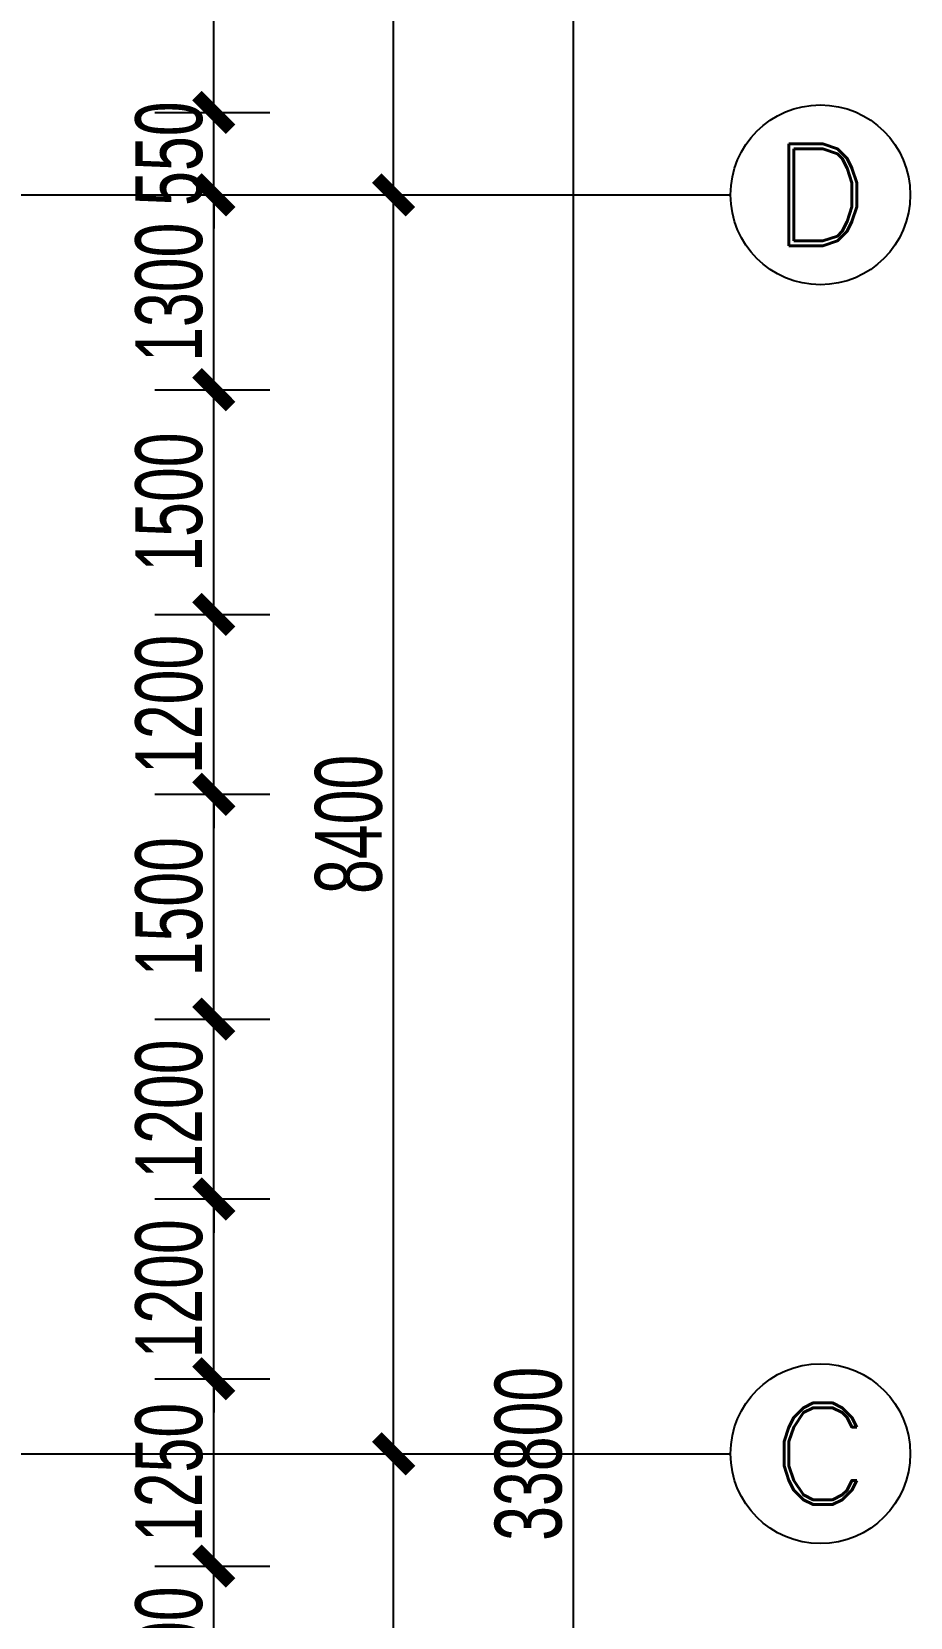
# Model space of a CAD drawing. Extents: x 1821501 to 1914341, y 446160 to 501460.
# Drawn here: x 1908475 to 1914341, y 472719 to 483299 of the extents above; entities that cross this region are included whole.
import ezdxf
from ezdxf.enums import TextEntityAlignment as Align

# ---------------------------------------------------------------- set-up
doc = ezdxf.new("R2010")
doc.units = 0
doc.header["$LTSCALE"] = 1000
doc.layers.get('0').update_dxf_attribs({"linetype": 'CONTINUOUS'})
doc.layers.get('Defpoints').update_dxf_attribs({"linetype": 'CONTINUOUS'})
for name, color, linetype in [('11#平面图$0$A-Anno-Dims', 3, 'CONTINUOUS'), ('11#平面图$0$A-Anno-Note', 241, 'CONTINUOUS'), ('11#平面图$0$A-Grid-Iden', 11, 'CONTINUOUS'), ('AXIS_TEXT', 7, 'CONTINUOUS')]:
    doc.layers.add(name, color=color, linetype=linetype)
doc.styles.add('11#平面图$0$_TCH_AXIS', font='ROMAND', dxfattribs={"width": 0.7, "height": 5, "bigfont": 'JZFZ_CNB'})
doc.styles.add('11#平面图$0$_TCH_DIM_T3', font='JZFZ_ENA', dxfattribs={"width": 0.7, "bigfont": 'JZFZ_CNB'})
doc.styles.add('COMPLEX', font='COMPLEX')
doc.dimstyles.new('11#平面图$0$_TCH_ARCH&&150', dxfattribs={"dimtxt": 446.25, "dimasz": 225, "dimexe": 375, "dimexo": 375, "dimgap": 75, "dimtad": 1, "dimdec": 0, "dimzin": 0, "dimdsep": 46, "dimtxsty": '11#平面图$0$_TCH_DIM_T3', "dimblk": '11#平面图$0$_ArchTick', "dimcen": 0.09, "dimclrt": 7, "dimazin": 2, "dimtfac": 1, "dimtdec": 0, "dimtix": 1, "dimtmove": 2, "dimatfit": 3, "dimtolj": 1, "dimtzin": 0, "dimarcsym": 0})

# ---------------------------------------------------------------- blocks, each defined once
blk = doc.blocks.new('11#平面图$0$_ArchTick')
at = {"color": 0, "linetype": 'ByBlock', "const_width": 0.4}
blk.add_lwpolyline([(-0.5, -0.5), (0.5, 0.5)], dxfattribs=at)
blk = doc.blocks.new('*D300')
at = {"layer": '11#平面图$0$A-Grid-Iden', "color": 0, "lineweight": -2, "transparency": 16777216}
for p, q in [((1907416, 473810), (1911266, 473810)), ((1910891, 465410), (1910891, 473810)), ((1907416, 465410), (1911266, 465410))]:
    blk.add_line(p, q, dxfattribs=at)
at = {"layer": 'Defpoints', "color": 0, "transparency": 16777216}
for p in [(1907041, 473810), (1910891, 473810), (1907041, 465410)]:
    blk.add_point(p, dxfattribs=at)
at = {"layer": '11#平面图$0$A-Grid-Iden', "color": 0, "lineweight": -2, "transparency": 16777216, "xscale": 225, "yscale": 225, "zscale": 225}
for p, rotation in [((1910891, 473810), 90), ((1910891, 465410), 270)]:
    blk.add_blockref('11#平面图$0$_ArchTick', p, dxfattribs=dict(at, rotation=rotation))
at = {"layer": '11#平面图$0$A-Grid-Iden', "color": 7, "transparency": 16777216, "insert": (1910592, 469610), "char_height": 446.2, "attachment_point": 5, "rotation": 90, "style": '11#平面图$0$_TCH_DIM_T3'}
blk.add_mtext('\\A1;8400', dxfattribs=at)
blk = doc.blocks.new('*D301')
at = {"layer": '11#平面图$0$A-Grid-Iden', "color": 0, "lineweight": -2, "transparency": 16777216}
for p, q in [((1907416, 482210), (1911266, 482210)), ((1910891, 473810), (1910891, 482210)), ((1907416, 473810), (1911266, 473810))]:
    blk.add_line(p, q, dxfattribs=at)
at = {"layer": 'Defpoints', "color": 0, "transparency": 16777216}
for p in [(1907041, 482210), (1910891, 482210), (1907041, 473810)]:
    blk.add_point(p, dxfattribs=at)
at = {"layer": '11#平面图$0$A-Grid-Iden', "color": 0, "lineweight": -2, "transparency": 16777216, "xscale": 225, "yscale": 225, "zscale": 225}
for p, rotation in [((1910891, 482210), 90), ((1910891, 473810), 270)]:
    blk.add_blockref('11#平面图$0$_ArchTick', p, dxfattribs=dict(at, rotation=rotation))
at = {"layer": '11#平面图$0$A-Grid-Iden', "color": 7, "transparency": 16777216, "insert": (1910592, 478010), "char_height": 446.2, "attachment_point": 5, "rotation": 90, "style": '11#平面图$0$_TCH_DIM_T3'}
blk.add_mtext('\\A1;8400', dxfattribs=at)
blk = doc.blocks.new('*D302')
at = {"layer": '11#平面图$0$A-Grid-Iden', "color": 0, "lineweight": -2, "transparency": 16777216}
for p, q in [((1907416, 490610), (1911266, 490610)), ((1910891, 482210), (1910891, 490610)), ((1907416, 482210), (1911266, 482210))]:
    blk.add_line(p, q, dxfattribs=at)
at = {"layer": 'Defpoints', "color": 0, "transparency": 16777216}
for p in [(1907041, 490610), (1910891, 490610), (1907041, 482210)]:
    blk.add_point(p, dxfattribs=at)
at = {"layer": '11#平面图$0$A-Grid-Iden', "color": 0, "lineweight": -2, "transparency": 16777216, "xscale": 225, "yscale": 225, "zscale": 225}
for p, rotation in [((1910891, 490610), 90), ((1910891, 482210), 270)]:
    blk.add_blockref('11#平面图$0$_ArchTick', p, dxfattribs=dict(at, rotation=rotation))
at = {"layer": '11#平面图$0$A-Grid-Iden', "color": 7, "transparency": 16777216, "insert": (1910592, 486410), "char_height": 446.2, "attachment_point": 5, "rotation": 90, "style": '11#平面图$0$_TCH_DIM_T3'}
blk.add_mtext('\\A1;8400', dxfattribs=at)
blk = doc.blocks.new('*D304')
at = {"layer": '11#平面图$0$A-Grid-Iden', "color": 0, "lineweight": -2, "transparency": 16777216}
for p, q in [((1907791, 490710), (1912466, 490710)), ((1912091, 456910), (1912091, 490710)), ((1907791, 456910), (1912466, 456910))]:
    blk.add_line(p, q, dxfattribs=at)
at = {"layer": 'Defpoints', "color": 0, "transparency": 16777216}
for p in [(1907416, 490710), (1912091, 490710), (1907416, 456910)]:
    blk.add_point(p, dxfattribs=at)
at = {"layer": '11#平面图$0$A-Grid-Iden', "color": 0, "lineweight": -2, "transparency": 16777216, "xscale": 225, "yscale": 225, "zscale": 225}
for p, rotation in [((1912091, 490710), 90), ((1912091, 456910), 270)]:
    blk.add_blockref('11#平面图$0$_ArchTick', p, dxfattribs=dict(at, rotation=rotation))
at = {"layer": '11#平面图$0$A-Grid-Iden', "color": 7, "transparency": 16777216, "insert": (1911792, 473810), "char_height": 446.2, "attachment_point": 5, "rotation": 90, "style": '11#平面图$0$_TCH_DIM_T3'}
blk.add_mtext('\\A1;33800', dxfattribs=at)
blk = doc.blocks.new('_AXISO')
blk.add_circle((0, 0), 0.5)
at = {"layer": 'AXIS_TEXT', "style": 'COMPLEX', "width": 1.041667}
blk.add_attdef('A', text='', height=0.56, dxfattribs=at).set_placement((-0.25, -0.28), (0.25, -0.28), align=Align.FIT)
blk = doc.blocks.new('*D104')
at = {"layer": '11#平面图$0$A-Anno-Dims', "color": 0, "lineweight": -2, "transparency": 16777216}
for p, q in [((80916, 34275), (81684, 34275)), ((81309, 31075), (81309, 34275)), ((80916, 31075), (81684, 31075))]:
    blk.add_line(p, q, dxfattribs=at)
at = {"layer": 'Defpoints', "color": 0, "transparency": 16777216}
for p in [(80541, 34275), (81309, 34275), (80541, 31075)]:
    blk.add_point(p, dxfattribs=at)
at = {"layer": '11#平面图$0$A-Anno-Dims', "color": 0, "lineweight": -2, "transparency": 16777216, "xscale": 225, "yscale": 225, "zscale": 225}
for p, rotation in [((81309, 34275), 90), ((81309, 31075), 270)]:
    blk.add_blockref('11#平面图$0$_ArchTick', p, dxfattribs=dict(at, rotation=rotation))
at = {"layer": '11#平面图$0$A-Anno-Dims', "color": 7, "transparency": 16777216, "insert": (81011, 32675), "char_height": 446.2, "attachment_point": 5, "rotation": 90, "style": '11#平面图$0$_TCH_DIM_T3'}
blk.add_mtext('\\A1;3200', dxfattribs=at)
blk = doc.blocks.new('*D105')
at = {"layer": '11#平面图$0$A-Anno-Dims', "color": 0, "lineweight": -2, "transparency": 16777216}
for p, q in [((81309, 31075), (81309, 31300)), ((80916, 31075), (81684, 31075)), ((81309, 30525), (81309, 31075)), ((80916, 30525), (81684, 30525)), ((81309, 30525), (81309, 30300))]:
    blk.add_line(p, q, dxfattribs=at)
at = {"layer": 'Defpoints', "color": 0, "transparency": 16777216}
for p in [(80541, 31075), (81309, 31075), (80541, 30525)]:
    blk.add_point(p, dxfattribs=at)
at = {"layer": '11#平面图$0$A-Anno-Dims', "color": 0, "lineweight": -2, "transparency": 16777216, "xscale": 225, "yscale": 225, "zscale": 225}
for p, rotation in [((81309, 31075), 270), ((81309, 30525), 90)]:
    blk.add_blockref('11#平面图$0$_ArchTick', p, dxfattribs=dict(at, rotation=rotation))
at = {"layer": '11#平面图$0$A-Anno-Dims', "color": 7, "transparency": 16777216, "insert": (81011, 30800), "char_height": 446.2, "attachment_point": 5, "rotation": 90, "style": '11#平面图$0$_TCH_DIM_T3'}
blk.add_mtext('\\A1;550', dxfattribs=at)
blk = doc.blocks.new('*D106')
at = {"layer": '11#平面图$0$A-Anno-Dims', "color": 0, "lineweight": -2, "transparency": 16777216}
for p, q in [((80916, 30525), (81684, 30525)), ((81309, 29225), (81309, 30525)), ((80916, 29225), (81684, 29225))]:
    blk.add_line(p, q, dxfattribs=at)
at = {"layer": 'Defpoints', "color": 0, "transparency": 16777216}
for p in [(80541, 30525), (81309, 30525), (80541, 29225)]:
    blk.add_point(p, dxfattribs=at)
at = {"layer": '11#平面图$0$A-Anno-Dims', "color": 0, "lineweight": -2, "transparency": 16777216, "xscale": 225, "yscale": 225, "zscale": 225}
for p, rotation in [((81309, 30525), 90), ((81309, 29225), 270)]:
    blk.add_blockref('11#平面图$0$_ArchTick', p, dxfattribs=dict(at, rotation=rotation))
at = {"layer": '11#平面图$0$A-Anno-Dims', "color": 7, "transparency": 16777216, "insert": (81011, 29875), "char_height": 446.2, "attachment_point": 5, "rotation": 90, "style": '11#平面图$0$_TCH_DIM_T3'}
blk.add_mtext('\\A1;1300', dxfattribs=at)
blk = doc.blocks.new('*D107')
at = {"layer": '11#平面图$0$A-Anno-Dims', "color": 0, "lineweight": -2, "transparency": 16777216}
for p, q in [((80916, 29225), (81684, 29225)), ((81309, 27725), (81309, 29225)), ((80916, 27725), (81684, 27725))]:
    blk.add_line(p, q, dxfattribs=at)
at = {"layer": 'Defpoints', "color": 0, "transparency": 16777216}
for p in [(80541, 29225), (81309, 29225), (80541, 27725)]:
    blk.add_point(p, dxfattribs=at)
at = {"layer": '11#平面图$0$A-Anno-Dims', "color": 0, "lineweight": -2, "transparency": 16777216, "xscale": 225, "yscale": 225, "zscale": 225}
for p, rotation in [((81309, 29225), 90), ((81309, 27725), 270)]:
    blk.add_blockref('11#平面图$0$_ArchTick', p, dxfattribs=dict(at, rotation=rotation))
at = {"layer": '11#平面图$0$A-Anno-Dims', "color": 7, "transparency": 16777216, "insert": (81011, 28475), "char_height": 446.2, "attachment_point": 5, "rotation": 90, "style": '11#平面图$0$_TCH_DIM_T3'}
blk.add_mtext('\\A1;1500', dxfattribs=at)
blk = doc.blocks.new('*D108')
at = {"layer": '11#平面图$0$A-Anno-Dims', "color": 0, "lineweight": -2, "transparency": 16777216}
for p, q in [((81309, 27725), (81309, 27950)), ((80916, 27725), (81684, 27725)), ((81309, 26525), (81309, 27725)), ((80916, 26525), (81684, 26525)), ((81309, 26525), (81309, 26300))]:
    blk.add_line(p, q, dxfattribs=at)
at = {"layer": 'Defpoints', "color": 0, "transparency": 16777216}
for p in [(80541, 27725), (81309, 27725), (80541, 26525)]:
    blk.add_point(p, dxfattribs=at)
at = {"layer": '11#平面图$0$A-Anno-Dims', "color": 0, "lineweight": -2, "transparency": 16777216, "xscale": 225, "yscale": 225, "zscale": 225}
for p, rotation in [((81309, 27725), 270), ((81309, 26525), 90)]:
    blk.add_blockref('11#平面图$0$_ArchTick', p, dxfattribs=dict(at, rotation=rotation))
at = {"layer": '11#平面图$0$A-Anno-Dims', "color": 7, "transparency": 16777216, "insert": (81011, 27125), "char_height": 446.2, "attachment_point": 5, "rotation": 90, "style": '11#平面图$0$_TCH_DIM_T3'}
blk.add_mtext('\\A1;1200', dxfattribs=at)
blk = doc.blocks.new('*D109')
at = {"layer": '11#平面图$0$A-Anno-Dims', "color": 0, "lineweight": -2, "transparency": 16777216}
for p, q in [((80916, 26525), (81684, 26525)), ((81309, 25025), (81309, 26525)), ((80916, 25025), (81684, 25025))]:
    blk.add_line(p, q, dxfattribs=at)
at = {"layer": 'Defpoints', "color": 0, "transparency": 16777216}
for p in [(80541, 26525), (81309, 26525), (80541, 25025)]:
    blk.add_point(p, dxfattribs=at)
at = {"layer": '11#平面图$0$A-Anno-Dims', "color": 0, "lineweight": -2, "transparency": 16777216, "xscale": 225, "yscale": 225, "zscale": 225}
for p, rotation in [((81309, 26525), 90), ((81309, 25025), 270)]:
    blk.add_blockref('11#平面图$0$_ArchTick', p, dxfattribs=dict(at, rotation=rotation))
at = {"layer": '11#平面图$0$A-Anno-Dims', "color": 7, "transparency": 16777216, "insert": (81011, 25775), "char_height": 446.2, "attachment_point": 5, "rotation": 90, "style": '11#平面图$0$_TCH_DIM_T3'}
blk.add_mtext('\\A1;1500', dxfattribs=at)
blk = doc.blocks.new('*D110')
at = {"layer": '11#平面图$0$A-Anno-Dims', "color": 0, "lineweight": -2, "transparency": 16777216}
for p, q in [((81309, 25025), (81309, 25250)), ((80916, 25025), (81684, 25025)), ((81309, 23825), (81309, 25025)), ((80916, 23825), (81684, 23825)), ((81309, 23825), (81309, 23600))]:
    blk.add_line(p, q, dxfattribs=at)
at = {"layer": 'Defpoints', "color": 0, "transparency": 16777216}
for p in [(80541, 25025), (81309, 25025), (80541, 23825)]:
    blk.add_point(p, dxfattribs=at)
at = {"layer": '11#平面图$0$A-Anno-Dims', "color": 0, "lineweight": -2, "transparency": 16777216, "xscale": 225, "yscale": 225, "zscale": 225}
for p, rotation in [((81309, 25025), 270), ((81309, 23825), 90)]:
    blk.add_blockref('11#平面图$0$_ArchTick', p, dxfattribs=dict(at, rotation=rotation))
at = {"layer": '11#平面图$0$A-Anno-Dims', "color": 7, "transparency": 16777216, "insert": (81011, 24425), "char_height": 446.2, "attachment_point": 5, "rotation": 90, "style": '11#平面图$0$_TCH_DIM_T3'}
blk.add_mtext('\\A1;1200', dxfattribs=at)
blk = doc.blocks.new('*D111')
at = {"layer": '11#平面图$0$A-Anno-Dims', "color": 0, "lineweight": -2, "transparency": 16777216}
for p, q in [((81309, 23825), (81309, 24050)), ((80916, 23825), (81684, 23825)), ((81309, 22625), (81309, 23825)), ((80916, 22625), (81684, 22625)), ((81309, 22625), (81309, 22400))]:
    blk.add_line(p, q, dxfattribs=at)
at = {"layer": 'Defpoints', "color": 0, "transparency": 16777216}
for p in [(80541, 23825), (81309, 23825), (80541, 22625)]:
    blk.add_point(p, dxfattribs=at)
at = {"layer": '11#平面图$0$A-Anno-Dims', "color": 0, "lineweight": -2, "transparency": 16777216, "xscale": 225, "yscale": 225, "zscale": 225}
for p, rotation in [((81309, 23825), 270), ((81309, 22625), 90)]:
    blk.add_blockref('11#平面图$0$_ArchTick', p, dxfattribs=dict(at, rotation=rotation))
at = {"layer": '11#平面图$0$A-Anno-Dims', "color": 7, "transparency": 16777216, "insert": (81011, 23225), "char_height": 446.2, "attachment_point": 5, "rotation": 90, "style": '11#平面图$0$_TCH_DIM_T3'}
blk.add_mtext('\\A1;1200', dxfattribs=at)
blk = doc.blocks.new('*D112')
at = {"layer": '11#平面图$0$A-Anno-Dims', "color": 0, "lineweight": -2, "transparency": 16777216}
for p, q in [((80916, 22625), (81684, 22625)), ((81309, 21375), (81309, 22625)), ((80916, 21375), (81684, 21375))]:
    blk.add_line(p, q, dxfattribs=at)
at = {"layer": 'Defpoints', "color": 0, "transparency": 16777216}
for p in [(80541, 22625), (81309, 22625), (80541, 21375)]:
    blk.add_point(p, dxfattribs=at)
at = {"layer": '11#平面图$0$A-Anno-Dims', "color": 0, "lineweight": -2, "transparency": 16777216, "xscale": 225, "yscale": 225, "zscale": 225}
for p, rotation in [((81309, 22625), 90), ((81309, 21375), 270)]:
    blk.add_blockref('11#平面图$0$_ArchTick', p, dxfattribs=dict(at, rotation=rotation))
at = {"layer": '11#平面图$0$A-Anno-Dims', "color": 7, "transparency": 16777216, "insert": (81011, 22000), "char_height": 446.2, "attachment_point": 5, "rotation": 90, "style": '11#平面图$0$_TCH_DIM_T3'}
blk.add_mtext('\\A1;1250', dxfattribs=at)
blk = doc.blocks.new('*D113')
at = {"layer": '11#平面图$0$A-Anno-Dims', "color": 0, "lineweight": -2, "transparency": 16777216}
for p, q in [((81309, 21375), (81309, 21600)), ((80916, 21375), (81684, 21375)), ((81309, 20175), (81309, 21375)), ((80916, 20175), (81684, 20175)), ((81309, 20175), (81309, 19950))]:
    blk.add_line(p, q, dxfattribs=at)
at = {"layer": 'Defpoints', "color": 0, "transparency": 16777216}
for p in [(80541, 21375), (81309, 21375), (80541, 20175)]:
    blk.add_point(p, dxfattribs=at)
at = {"layer": '11#平面图$0$A-Anno-Dims', "color": 0, "lineweight": -2, "transparency": 16777216, "xscale": 225, "yscale": 225, "zscale": 225}
for p, rotation in [((81309, 21375), 270), ((81309, 20175), 90)]:
    blk.add_blockref('11#平面图$0$_ArchTick', p, dxfattribs=dict(at, rotation=rotation))
at = {"layer": '11#平面图$0$A-Anno-Dims', "color": 7, "transparency": 16777216, "insert": (81011, 20775), "char_height": 446.2, "attachment_point": 5, "rotation": 90, "style": '11#平面图$0$_TCH_DIM_T3'}
blk.add_mtext('\\A1;1200', dxfattribs=at)
blk = doc.blocks.new('11#平面图$0$A$C124F583F')
at = {"layer": '11#平面图$0$A-Anno-Dims'}
for p1, p2, picture, middle in [((80540.7, 31075), (80540.7, 34275), '*D104', (81011, 32675)), ((80540.7, 30525), (80540.7, 31075), '*D105', (81011, 30800)), ((80540.7, 29225), (80540.7, 30525), '*D106', (81011, 29875)), ((80540.7, 27725), (80540.7, 29225), '*D107', (81011, 28475)), ((80540.7, 26525), (80540.7, 27725), '*D108', (81011, 27125)), ((80540.7, 25025), (80540.7, 26525), '*D109', (81011, 25775)), ((80540.7, 23825), (80540.7, 25025), '*D110', (81011, 24425)), ((80540.7, 22625), (80540.7, 23825), '*D111', (81011, 23225)), ((80540.7, 21375), (80540.7, 22625), '*D112', (81011, 22000)), ((80540.7, 20175), (80540.7, 21375), '*D113', (81011, 20775))]:
    dim = blk.add_aligned_dim(p1=p1, p2=p2, distance=-768.5, dimstyle='11#平面图$0$_TCH_ARCH&&150', dxfattribs=at)
    dim.commit()
    dim.dimension.update_dxf_attribs({"geometry": picture, "text_midpoint": middle})

msp = doc.modelspace()

# ---------------------------------------------------------------- linework, layer by layer
at = {"layer": '11#平面图$0$A-Grid-Iden'}
for p, q in [((1907140.6, 482210.5), (1913140.6, 482210.5)), ((1907140.6, 473810.5), (1913140.6, 473810.5))]:
    msp.add_line(p, q, dxfattribs=at)

# ---------------------------------------------------------------- block references
at = {"layer": '11#平面图$0$A-Anno-Note'}
msp.add_blockref('11#平面图$0$A$C124F583F', (1828381.5, 451685.5), dxfattribs=at)
at = {"layer": '11#平面图$0$A-Grid-Iden'}
ref = msp.add_blockref('_AXISO', (1913740.6, 482210.5), dxfattribs=dict(at, xscale=1200, yscale=1200, zscale=1200))
ref.add_attrib('A', 'D', dxfattribs={"height": 678.8, "style": '11#平面图$0$_TCH_AXIS', "width": 1.166667}).set_placement((1913401.2, 481871.1), (1914080, 481871.1), align=Align.FIT)
ref = msp.add_blockref('_AXISO', (1913740.6, 473810.5), dxfattribs=dict(at, xscale=1200, yscale=1200, zscale=1200))
ref.add_attrib('A', 'C', dxfattribs={"height": 678.8, "style": '11#平面图$0$_TCH_AXIS', "width": 1.166667}).set_placement((1913401.2, 473471.1), (1914080, 473471.1), align=Align.FIT)

# ---------------------------------------------------------------- dimensions: what is measured, and where the dimension line sits
for p1, p2, distance, picture, middle in [((1907415.6, 456910.5), (1907415.6, 490710.5), -4675, '*D304', (1911792.5, 473810.5)), ((1907040.6, 482210.5), (1907040.6, 490610.5), -3850, '*D302', (1910592.5, 486410.5)), ((1907040.6, 473810.5), (1907040.6, 482210.5), -3850, '*D301', (1910592.5, 478010.5)), ((1907040.6, 465410.5), (1907040.6, 473810.5), -3850, '*D300', (1910592.5, 469610.5))]:
    dim = msp.add_aligned_dim(p1=p1, p2=p2, distance=distance, dimstyle='11#平面图$0$_TCH_ARCH&&150', dxfattribs=at)
    dim.commit()
    dim.dimension.update_dxf_attribs({"geometry": picture, "text_midpoint": middle})

doc.saveas('drawing.dxf')
